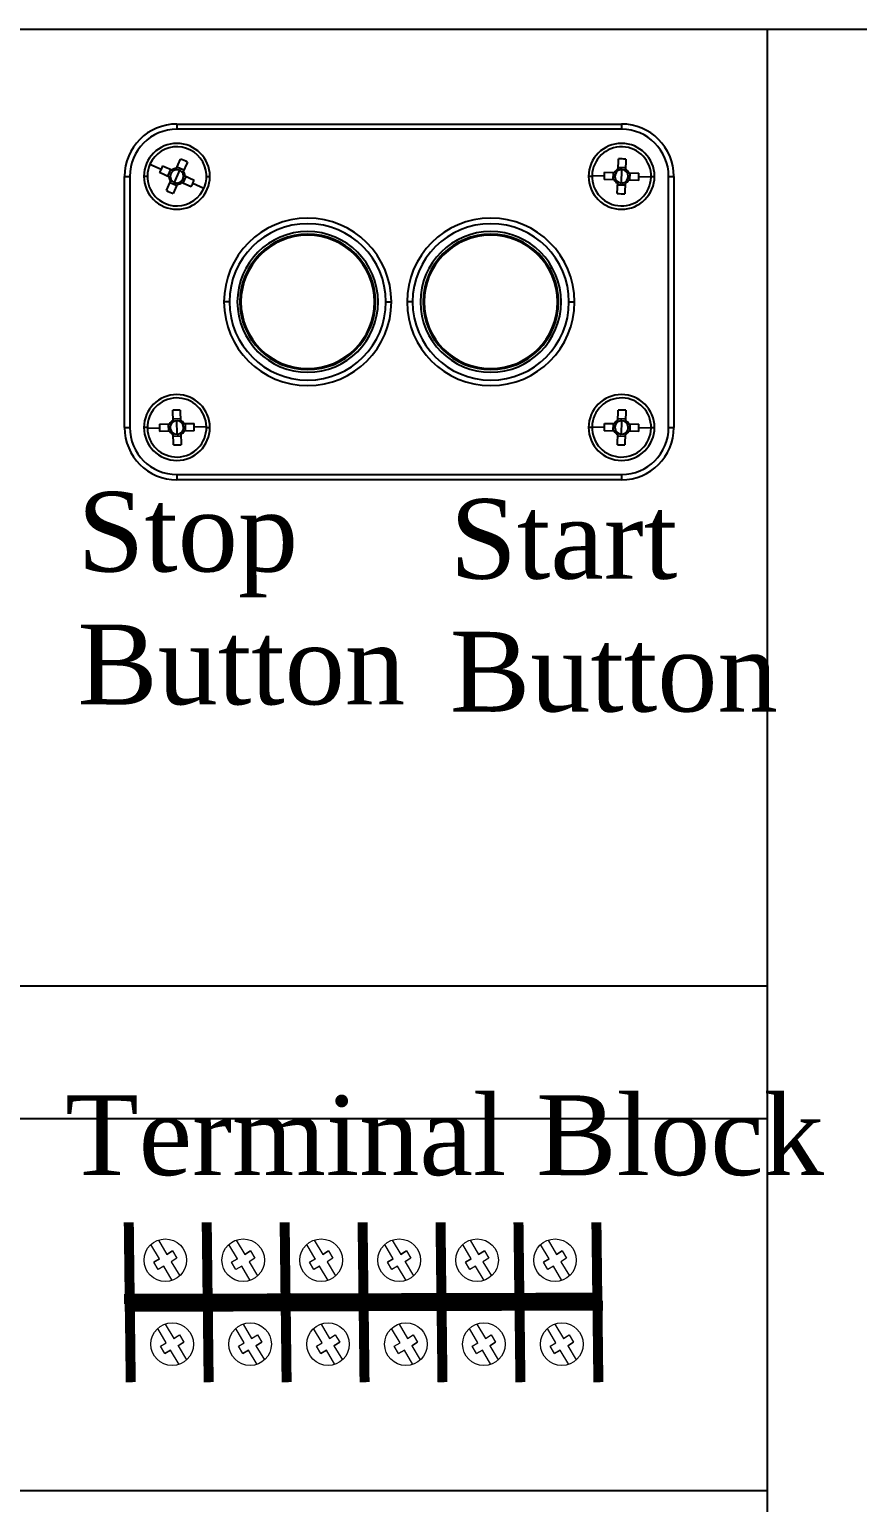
# Model space of a CAD drawing. Header units: centimetres. Extents: x 1 to 9408, y 0 to 2433.
# Drawn here: x 8890.63 to 8906.22, y 2389.32 to 2417.05 of the extents above; entities that cross this region are included whole.
import ezdxf

# ---------------------------------------------------------------- set-up
doc = ezdxf.new("R2010")
doc.units = ezdxf.units.CM
doc.header["$MEASUREMENT"] = 0
doc.layers.add('comment', color=131, linetype='Continuous')
doc.layers.add('NETPHU', color=7, linetype='Continuous', lineweight=0)
doc.styles.add('comment', font='times.ttf', dxfattribs={"height": 1.5})

msp = doc.modelspace()

# ---------------------------------------------------------------- linework, layer by layer
for p, q in [((8904.52307, 2342.05052), (8904.52307, 2417.05052)), ((8869.52307, 2399.05052), (8904.52307, 2399.05052)), ((8869.52307, 2396.55052), (8904.52307, 2396.55052)), ((8869.52307, 2389.55052), (8904.52307, 2389.55052))]:
    msp.add_line(p, q)
at = {"color": 7, "linetype": 'Continuous', "lineweight": 25}
for p, q in [((8893.40821, 2415.27074), (8893.40821, 2415.17227)), ((8893.40821, 2415.27074), (8901.77884, 2415.27074)), ((8901.77884, 2415.27074), (8901.77884, 2415.17227)), ((8901.77884, 2415.17227), (8893.40821, 2415.17227)), ((8892.90091, 2414.51449), (8893.11023, 2414.4202)), ((8893.1398, 2414.48356), (8893.34124, 2414.39282)), ((8893.29053, 2414.41566), (8893.23309, 2414.28816)), ((8893.46, 2414.40094), (8893.35641, 2414.17099)), ((8893.38756, 2414.41036), (8893.47831, 2414.61181)), ((8893.53791, 2414.40364), (8893.41041, 2414.46108)), ((8893.60581, 2414.55437), (8893.51506, 2414.35293)), ((8901.71212, 2414.39297), (8901.7188, 2414.61381)), ((8901.85358, 2414.44434), (8901.7138, 2414.44857)), ((8901.77503, 2414.15992), (8901.78265, 2414.41201)), ((8901.85857, 2414.60959), (8901.8519, 2414.38874)), ((8892.42343, 2414.28596), (8892.52191, 2414.28596)), ((8892.42343, 2409.55902), (8892.42343, 2414.28596)), ((8892.52191, 2414.28596), (8892.52191, 2409.55902)), ((8892.85181, 2414.28596), (8892.7878, 2414.28596)), ((8893.28381, 2414.26532), (8893.08236, 2414.35606)), ((8893.21061, 2414.01755), (8893.30136, 2414.219)), ((8893.27851, 2414.16829), (8893.40601, 2414.11085)), ((8893.42885, 2414.16156), (8893.33811, 2413.96012)), ((8893.67662, 2414.08836), (8893.47517, 2414.17911)), ((8893.52589, 2414.15627), (8893.58332, 2414.28376)), ((8893.53261, 2414.30661), (8893.73405, 2414.21586)), ((8893.91551, 2414.05743), (8893.70619, 2414.15173)), ((8893.96461, 2414.28596), (8894.02862, 2414.28596)), ((8901.22244, 2414.28596), (8901.15843, 2414.28596)), ((8901.22269, 2414.30278), (8901.45217, 2414.29584)), ((8901.67183, 2414.21925), (8901.45099, 2414.22593)), ((8901.45522, 2414.3657), (8901.67606, 2414.35902)), ((8901.62046, 2414.3607), (8901.61623, 2414.22093)), ((8901.6991, 2413.96234), (8901.70578, 2414.18318)), ((8901.7041, 2414.12759), (8901.84387, 2414.12336)), ((8901.84555, 2414.17896), (8901.83888, 2413.95812)), ((8902.10246, 2414.20623), (8901.88162, 2414.2129)), ((8901.88584, 2414.35268), (8902.10669, 2414.346)), ((8901.93722, 2414.21122), (8901.94144, 2414.351)), ((8902.33498, 2414.26915), (8902.1055, 2414.27609)), ((8902.33524, 2414.28596), (8902.39925, 2414.28596)), ((8902.66514, 2409.55902), (8902.66514, 2414.28596)), ((8902.66514, 2414.28596), (8902.76362, 2414.28596)), ((8902.76362, 2414.28596), (8902.76362, 2409.55902)), ((8894.3979, 2411.92249), (8894.29451, 2411.92249)), ((8894.61455, 2411.92249), (8894.59485, 2411.92249)), ((8897.12577, 2411.92249), (8897.14546, 2411.92249)), ((8897.34242, 2411.92249), (8897.44581, 2411.92249)), ((8897.84463, 2411.92249), (8897.74124, 2411.92249)), ((8898.06128, 2411.92249), (8898.04158, 2411.92249)), ((8900.5725, 2411.92249), (8900.59219, 2411.92249)), ((8900.78915, 2411.92249), (8900.89254, 2411.92249)), ((8893.3358, 2409.66226), (8893.33053, 2409.88314)), ((8893.47428, 2409.72121), (8893.33448, 2409.71787)), ((8893.41122, 2409.43295), (8893.4052, 2409.68508)), ((8893.47033, 2409.88648), (8893.4756, 2409.6656)), ((8901.71132, 2409.66552), (8901.71634, 2409.88641)), ((8901.85239, 2409.71796), (8901.71258, 2409.72113)), ((8901.77597, 2409.43295), (8901.7817, 2409.68509)), ((8901.85614, 2409.88323), (8901.85112, 2409.66235)), ((8892.42343, 2409.55902), (8892.52191, 2409.55902)), ((8892.85181, 2409.55902), (8892.7878, 2409.55902)), ((8892.85197, 2409.54574), (8893.08148, 2409.55122)), ((8893.08075, 2409.62114), (8893.30163, 2409.62641)), ((8893.30496, 2409.48662), (8893.08408, 2409.48134)), ((8893.24602, 2409.62509), (8893.24936, 2409.48529)), ((8893.34609, 2409.23156), (8893.34081, 2409.45244)), ((8893.48061, 2409.45578), (8893.48588, 2409.2349)), ((8893.51145, 2409.63142), (8893.73233, 2409.6367)), ((8893.73567, 2409.4969), (8893.51479, 2409.49162)), ((8893.5704, 2409.49295), (8893.56706, 2409.63275)), ((8893.96445, 2409.5723), (8893.73493, 2409.56682)), ((8893.96461, 2409.55902), (8894.02862, 2409.55902)), ((8901.22244, 2409.55902), (8901.15843, 2409.55902)), ((8901.22258, 2409.57165), (8901.45211, 2409.56644)), ((8901.67234, 2409.4915), (8901.45145, 2409.49652)), ((8901.45463, 2409.63632), (8901.67551, 2409.6313)), ((8901.6199, 2409.63257), (8901.61673, 2409.49276)), ((8901.70154, 2409.23481), (8901.70655, 2409.45569)), ((8901.84636, 2409.45252), (8901.84134, 2409.23163)), ((8902.10305, 2409.48172), (8901.88216, 2409.48674)), ((8901.88534, 2409.62654), (8902.10623, 2409.62152)), ((8901.93777, 2409.48547), (8901.94095, 2409.62527)), ((8902.3351, 2409.54638), (8902.10557, 2409.5516)), ((8902.33524, 2409.55902), (8902.39925, 2409.55902)), ((8902.66514, 2409.55902), (8902.76362, 2409.55902)), ((8893.34214, 2409.39683), (8893.48194, 2409.40017)), ((8901.70529, 2409.40008), (8901.84509, 2409.39691)), ((8893.40821, 2408.67272), (8901.77884, 2408.67272)), ((8893.40821, 2408.67272), (8893.40821, 2408.57424)), ((8901.77884, 2408.67272), (8901.77884, 2408.57424)), ((8901.77884, 2408.57424), (8893.40821, 2408.57424))]:
    msp.add_line(p, q, dxfattribs=at)
msp.add_lwpolyline([(8916.02307, 2417.05052), (8869.52307, 2417.05052), (8869.52307, 2342.05052), (8930.52307, 2342.05052), (8930.52307, 2417.05052), (8924.52307, 2417.05052)])
for centre, radius, start, end in [((8893.40821, 2414.28596), 0.98478, 90, 180), ((8901.77884, 2414.28596), 0.98478, 0, 90), ((8893.40821, 2414.28596), 0.8863, 90, 180), ((8901.77884, 2414.28596), 0.8863, 0, 90), ((8893.40821, 2414.28596), 0.62041, 0, 180), ((8893.40821, 2414.28596), 0.5564, 245.749412, 155.749412), ((8901.77884, 2414.28596), 0.62041, 0, 180), ((8901.77884, 2414.28596), 0.5564, 268.268105, 178.268105), ((8893.40821, 2414.28596), 0.5564, 155.749412, 245.749412), ((8895.5008, 2413.34327), 2.62194, 155.74898, 157.277069), ((8895.50081, 2413.34331), 2.62194, 154.221755, 155.749844), ((8893.40821, 2414.28596), 0.1261, 279.423692, 245.749412), ((8893.40821, 2414.28596), 0.15193, 93.149326, 128.349498), ((8892.46505, 2412.1923), 2.62311, 64.222005, 67.276819), ((8901.77884, 2414.28596), 0.15193, 115.668019, 150.868191), ((8901.77884, 2414.28596), 0.1261, 301.942385, 268.268105), ((8901.70944, 2411.99072), 2.62311, 86.740698, 89.795512), ((8901.77884, 2414.28596), 0.15193, 25.668019, 60.868191), ((8893.40821, 2414.28596), 0.62041, 180, 0), ((8893.40821, 2414.28596), 0.15193, 183.149326, 218.349498), ((8893.40821, 2414.28596), 0.1261, 245.749412, 279.423692), ((8893.40821, 2414.28596), 0.15193, 273.149326, 308.349498), ((8893.40821, 2414.28596), 0.15193, 3.149326, 38.349498), ((8891.3156, 2415.22862), 2.62194, 334.221755, 335.749844), ((8891.31562, 2415.22865), 2.62194, 335.74898, 337.277069), ((8901.77884, 2414.28596), 0.62041, 180, 0), ((8901.77884, 2414.28596), 0.5564, 178.268105, 268.268105), ((8904.07291, 2414.21658), 2.62194, 178.267673, 179.795762), ((8904.07292, 2414.21662), 2.62194, 176.740448, 178.268537), ((8901.77884, 2414.28596), 0.15193, 205.668019, 240.868191), ((8901.77884, 2414.28596), 0.1261, 268.268105, 301.942385), ((8901.77884, 2414.28596), 0.15193, 295.668019, 330.868191), ((8899.48476, 2414.35531), 2.62194, 356.740448, 358.268537), ((8899.48476, 2414.35535), 2.62194, 358.267673, 359.795762), ((8894.35136, 2416.37963), 2.62311, 244.222005, 247.276819), ((8901.84824, 2416.58121), 2.62311, 266.740698, 269.795512), ((8895.87016, 2411.92249), 1.57565, 0, 180), ((8895.87016, 2411.92249), 1.47226, 0, 180), ((8899.31689, 2411.92249), 1.57565, 0, 180), ((8899.31689, 2411.92249), 1.47226, 0, 180), ((8895.87016, 2411.92249), 1.32454, 0, 180), ((8895.87016, 2411.92249), 1.2753, 0, 180), ((8895.87016, 2411.92249), 1.25561, 0, 180), ((8899.31689, 2411.92249), 1.32454, 0, 180), ((8899.31689, 2411.92249), 1.2753, 0, 180), ((8899.31689, 2411.92249), 1.25561, 0, 180), ((8895.87016, 2411.92249), 1.57565, 180, 0), ((8895.87016, 2411.92249), 1.47226, 180, 0), ((8895.87016, 2411.92249), 1.32454, 180, 0), ((8895.87016, 2411.92249), 1.2753, 180, 0), ((8895.87016, 2411.92249), 1.25561, 180, 0), ((8899.31689, 2411.92249), 1.57565, 180, 0), ((8899.31689, 2411.92249), 1.47226, 180, 0), ((8899.31689, 2411.92249), 1.32454, 180, 0), ((8899.31689, 2411.92249), 1.2753, 180, 0), ((8899.31689, 2411.92249), 1.25561, 180, 0), ((8893.40821, 2409.55902), 0.62041, 0, 180), ((8893.40821, 2409.55902), 0.5564, 271.367557, 181.367557), ((8901.77884, 2409.55902), 0.62041, 0, 180), ((8901.77884, 2409.55902), 0.5564, 268.698792, 178.698792), ((8893.40821, 2409.55902), 0.15193, 118.767471, 153.967643), ((8893.40821, 2409.55902), 0.1261, 305.041837, 271.367557), ((8893.46301, 2407.26338), 2.62311, 89.84015, 92.894964), ((8893.40821, 2409.55902), 0.15193, 28.767471, 63.967643), ((8901.77884, 2409.55902), 0.15193, 116.098706, 151.298878), ((8901.77884, 2409.55902), 0.1261, 122.373072, 88.698792), ((8901.77884, 2409.55902), 0.1261, 88.698792, 122.373072), ((8901.72669, 2407.26332), 2.62311, 87.171385, 90.226199), ((8901.77884, 2409.55902), 0.15193, 26.098706, 61.298878), ((8893.40821, 2409.55902), 0.98478, 180, 270), ((8893.40821, 2409.55902), 0.8863, 180, 270), ((8893.40821, 2409.55902), 0.62041, 180, 0), ((8893.40821, 2409.55902), 0.5564, 181.367557, 271.367557), ((8895.70268, 2409.61382), 2.62194, 179.8399, 181.367989), ((8895.70268, 2409.61378), 2.62194, 181.367125, 182.895214), ((8893.40821, 2409.55902), 0.15193, 208.767471, 243.967643), ((8893.40821, 2409.55902), 0.1261, 271.367557, 305.041837), ((8893.40821, 2409.55902), 0.15193, 298.767471, 333.967643), ((8891.11374, 2409.50426), 2.62194, 1.367125, 2.895214), ((8891.11374, 2409.50422), 2.62194, 359.8399, 1.367989), ((8901.77884, 2409.55902), 0.62041, 180, 0), ((8901.77884, 2409.55902), 0.5564, 178.698792, 268.698792), ((8904.07337, 2409.50688), 2.62194, 178.69836, 180.226449), ((8904.07337, 2409.50692), 2.62194, 177.171135, 178.699224), ((8901.77884, 2409.55902), 0.15193, 206.098706, 241.298878), ((8901.77884, 2409.55902), 0.8863, 270, 0), ((8901.77884, 2409.55902), 0.98478, 270, 0), ((8901.77884, 2409.55902), 0.15193, 296.098706, 331.298878), ((8899.4843, 2409.61112), 2.62194, 357.171135, 358.699224), ((8899.4843, 2409.61116), 2.62194, 358.69836, 0.226449), ((8893.3534, 2411.85466), 2.62311, 269.84015, 272.894964), ((8901.83098, 2411.85472), 2.62311, 267.171385, 270.226199)]:
    msp.add_arc(centre, radius, start, end, dxfattribs=at)
at = {"layer": 'NETPHU'}
for p, q in [((8893.08026, 2393.91319), (8892.97089, 2393.8483)), ((8893.32764, 2394.05999), (8893.21828, 2393.9951)), ((8893.40954, 2393.92197), (8893.30018, 2393.85708)), ((8894.54742, 2393.91319), (8894.43806, 2393.8483)), ((8894.7948, 2394.05999), (8894.68544, 2393.9951)), ((8894.87671, 2393.92197), (8894.76734, 2393.85708)), ((8896.01458, 2393.91319), (8895.90522, 2393.8483)), ((8896.26196, 2394.05999), (8896.1526, 2393.9951)), ((8896.34387, 2393.92197), (8896.2345, 2393.85708)), ((8897.48174, 2393.91319), (8897.37238, 2393.8483)), ((8897.72913, 2394.05999), (8897.61976, 2393.9951)), ((8897.81103, 2393.92197), (8897.70166, 2393.85708)), ((8898.9489, 2393.91319), (8898.83954, 2393.8483)), ((8899.19629, 2394.05999), (8899.08692, 2393.9951)), ((8899.27819, 2393.92197), (8899.16883, 2393.85708)), ((8900.41607, 2393.91319), (8900.3067, 2393.8483)), ((8900.66345, 2394.05999), (8900.55409, 2393.9951)), ((8900.74535, 2393.92197), (8900.63599, 2393.85708)), ((8893.16216, 2393.77517), (8893.0528, 2393.71028)), ((8894.62932, 2393.77517), (8894.51996, 2393.71028)), ((8896.09648, 2393.77517), (8895.98712, 2393.71028)), ((8897.56364, 2393.77517), (8897.45428, 2393.71028)), ((8899.03081, 2393.77517), (8898.92144, 2393.71028)), ((8900.49797, 2393.77517), (8900.3886, 2393.71028)), ((8893.09928, 2392.26749), (8893.20865, 2392.33239)), ((8893.34667, 2392.41429), (8893.45603, 2392.47919)), ((8893.42857, 2392.27627), (8893.53793, 2392.34117)), ((8894.56644, 2392.26749), (8894.67581, 2392.33239)), ((8894.81383, 2392.41429), (8894.92319, 2392.47919)), ((8894.89573, 2392.27627), (8895.00509, 2392.34117)), ((8896.03361, 2392.26749), (8896.14297, 2392.33239)), ((8896.28099, 2392.41429), (8896.39035, 2392.47919)), ((8896.36289, 2392.27627), (8896.47225, 2392.34117)), ((8897.50077, 2392.26749), (8897.61013, 2392.33239)), ((8897.74815, 2392.41429), (8897.85751, 2392.47919)), ((8897.83005, 2392.27627), (8897.93942, 2392.34117)), ((8898.96793, 2392.26749), (8899.07729, 2392.33239)), ((8899.21531, 2392.41429), (8899.32467, 2392.47919)), ((8899.29721, 2392.27627), (8899.40658, 2392.34117)), ((8900.43509, 2392.26749), (8900.54445, 2392.33239)), ((8900.68247, 2392.41429), (8900.79184, 2392.47919)), ((8900.76438, 2392.27627), (8900.87374, 2392.34117)), ((8893.18118, 2392.12947), (8893.29055, 2392.19437)), ((8894.64835, 2392.12947), (8894.75771, 2392.19437)), ((8896.11551, 2392.12947), (8896.22487, 2392.19437)), ((8897.58267, 2392.12947), (8897.69203, 2392.19437)), ((8899.04983, 2392.12947), (8899.15919, 2392.19437)), ((8900.51699, 2392.12947), (8900.62636, 2392.19437))]:
    msp.add_line(p, q, dxfattribs=at)
at = {"layer": 'NETPHU', "const_width": 0.18808}
for points in [[(8892.51957, 2393.15813), (8892.50232, 2394.59995)], [(8893.98673, 2393.15813), (8893.96948, 2394.59995)], [(8895.45389, 2393.15813), (8895.43665, 2394.59995)], [(8896.92106, 2393.15813), (8896.90381, 2394.59995)], [(8898.38822, 2393.15813), (8898.37097, 2394.59995)], [(8899.85538, 2393.15813), (8899.83813, 2394.59995)], [(8901.32254, 2393.15813), (8901.30529, 2394.59995)], [(8901.41748, 2393.18045), (8892.41521, 2393.15811)], [(8892.42715, 2393.00901), (8901.42942, 2393.03135)], [(8892.52209, 2393.03133), (8892.53934, 2391.58952)], [(8893.98925, 2393.03133), (8894.0065, 2391.58952)], [(8895.45642, 2393.03133), (8895.47367, 2391.58952)], [(8896.92358, 2393.03133), (8896.94083, 2391.58952)], [(8898.39074, 2393.03133), (8898.40799, 2391.58952)], [(8899.8579, 2393.03133), (8899.87515, 2391.58952)], [(8901.32506, 2393.03133), (8901.34231, 2391.58952)]]:
    msp.add_lwpolyline(points, dxfattribs=at)
at = {"layer": 'NETPHU'}
for points in [[(8893.07923, 2393.91258), (8892.91969, 2394.18144)], [(8893.05976, 2394.26456), (8893.21931, 2393.99571)], [(8894.54639, 2393.91258), (8894.38685, 2394.18144)], [(8894.52692, 2394.26456), (8894.68647, 2393.99571)], [(8896.01355, 2393.91258), (8895.85401, 2394.18144)], [(8895.99409, 2394.26456), (8896.15363, 2393.99571)], [(8897.48071, 2393.91258), (8897.32117, 2394.18144)], [(8897.46125, 2394.26456), (8897.62079, 2393.99571)], [(8898.94788, 2393.91258), (8898.78833, 2394.18144)], [(8898.92841, 2394.26456), (8899.08795, 2393.99571)], [(8900.41504, 2393.91258), (8900.25549, 2394.18144)], [(8900.39557, 2394.26456), (8900.55511, 2393.99571)], [(8893.16113, 2393.77456), (8893.0528, 2393.71028), (8892.97089, 2393.8483), (8893.07923, 2393.91258)], [(8893.21931, 2393.99571), (8893.32764, 2394.05999), (8893.40954, 2393.92197), (8893.30121, 2393.85769)], [(8894.62829, 2393.77456), (8894.51996, 2393.71028), (8894.43806, 2393.8483), (8894.54639, 2393.91258)], [(8894.68647, 2393.99571), (8894.7948, 2394.05999), (8894.87671, 2393.92197), (8894.76837, 2393.85769)], [(8896.09546, 2393.77456), (8895.98712, 2393.71028), (8895.90522, 2393.8483), (8896.01355, 2393.91258)], [(8896.15363, 2393.99571), (8896.26196, 2394.05999), (8896.34387, 2393.92197), (8896.23553, 2393.85769)], [(8897.56262, 2393.77456), (8897.45428, 2393.71028), (8897.37238, 2393.8483), (8897.48071, 2393.91258)], [(8897.62079, 2393.99571), (8897.72913, 2394.05999), (8897.81103, 2393.92197), (8897.70269, 2393.85769)], [(8899.02978, 2393.77456), (8898.92144, 2393.71028), (8898.83954, 2393.8483), (8898.94788, 2393.91258)], [(8899.08795, 2393.99571), (8899.19629, 2394.05999), (8899.27819, 2393.92197), (8899.16985, 2393.85769)], [(8900.49694, 2393.77456), (8900.3886, 2393.71028), (8900.3067, 2393.8483), (8900.41504, 2393.91258)], [(8900.55511, 2393.99571), (8900.66345, 2394.05999), (8900.74535, 2393.92197), (8900.63702, 2393.85769)], [(8893.32068, 2393.50571), (8893.16113, 2393.77456)], [(8893.30121, 2393.85769), (8893.46075, 2393.58883)], [(8894.78784, 2393.50571), (8894.62829, 2393.77456)], [(8894.76837, 2393.85769), (8894.92791, 2393.58883)], [(8896.255, 2393.50571), (8896.09546, 2393.77456)], [(8896.23553, 2393.85769), (8896.39508, 2393.58883)], [(8897.72216, 2393.50571), (8897.56262, 2393.77456)], [(8897.70269, 2393.85769), (8897.86224, 2393.58883)], [(8899.18932, 2393.50571), (8899.02978, 2393.77456)], [(8899.16985, 2393.85769), (8899.3294, 2393.58883)], [(8900.65648, 2393.50571), (8900.49694, 2393.77456)], [(8900.63702, 2393.85769), (8900.79656, 2393.58883)], [(8893.20762, 2392.33178), (8893.04807, 2392.60063)], [(8893.18815, 2392.68376), (8893.34769, 2392.4149)], [(8894.67478, 2392.33178), (8894.51524, 2392.60063)], [(8894.65531, 2392.68376), (8894.81486, 2392.4149)], [(8896.14194, 2392.33178), (8895.9824, 2392.60063)], [(8896.12247, 2392.68376), (8896.28202, 2392.4149)], [(8897.6091, 2392.33178), (8897.44956, 2392.60063)], [(8897.58964, 2392.68376), (8897.74918, 2392.4149)], [(8899.07626, 2392.33178), (8898.91672, 2392.60063)], [(8899.0568, 2392.68376), (8899.21634, 2392.4149)], [(8900.54342, 2392.33178), (8900.38388, 2392.60063)], [(8900.52396, 2392.68376), (8900.6835, 2392.4149)], [(8893.28952, 2392.19375), (8893.18118, 2392.12947), (8893.09928, 2392.26749), (8893.20762, 2392.33178)], [(8893.34769, 2392.4149), (8893.45603, 2392.47919), (8893.53793, 2392.34117), (8893.4296, 2392.27688)], [(8893.4296, 2392.27688), (8893.58914, 2392.00802)], [(8894.75668, 2392.19375), (8894.64835, 2392.12947), (8894.56644, 2392.26749), (8894.67478, 2392.33178)], [(8894.81486, 2392.4149), (8894.92319, 2392.47919), (8895.00509, 2392.34117), (8894.89676, 2392.27688)], [(8894.89676, 2392.27688), (8895.0563, 2392.00802)], [(8896.22384, 2392.19375), (8896.11551, 2392.12947), (8896.03361, 2392.26749), (8896.14194, 2392.33178)], [(8896.28202, 2392.4149), (8896.39035, 2392.47919), (8896.47225, 2392.34117), (8896.36392, 2392.27688)], [(8896.36392, 2392.27688), (8896.52346, 2392.00802)], [(8897.691, 2392.19375), (8897.58267, 2392.12947), (8897.50077, 2392.26749), (8897.6091, 2392.33178)], [(8897.74918, 2392.4149), (8897.85751, 2392.47919), (8897.93942, 2392.34117), (8897.83108, 2392.27688)], [(8897.83108, 2392.27688), (8897.99062, 2392.00802)], [(8899.15817, 2392.19375), (8899.04983, 2392.12947), (8898.96793, 2392.26749), (8899.07626, 2392.33178)], [(8899.21634, 2392.4149), (8899.32467, 2392.47919), (8899.40658, 2392.34117), (8899.29824, 2392.27688)], [(8899.29824, 2392.27688), (8899.45779, 2392.00802)], [(8900.62533, 2392.19375), (8900.51699, 2392.12947), (8900.43509, 2392.26749), (8900.54342, 2392.33178)], [(8900.6835, 2392.4149), (8900.79184, 2392.47919), (8900.87374, 2392.34117), (8900.7654, 2392.27688)], [(8900.7654, 2392.27688), (8900.92495, 2392.00802)], [(8893.44906, 2391.9249), (8893.28952, 2392.19375)], [(8894.91622, 2391.9249), (8894.75668, 2392.19375)], [(8896.38339, 2391.9249), (8896.22384, 2392.19375)], [(8897.85055, 2391.9249), (8897.691, 2392.19375)], [(8899.31771, 2391.9249), (8899.15817, 2392.19375)], [(8900.78487, 2391.9249), (8900.62533, 2392.19375)]]:
    msp.add_lwpolyline(points, dxfattribs=at)
for centre in [(8893.19022, 2393.88514), (8894.65738, 2393.88514), (8896.12454, 2393.88514), (8897.5917, 2393.88514), (8899.05887, 2393.88514), (8900.52603, 2393.88514), (8893.31861, 2392.30433), (8894.78577, 2392.30433), (8896.25293, 2392.30433), (8897.72009, 2392.30433), (8899.18725, 2392.30433), (8900.65441, 2392.30433)]:
    msp.add_circle(centre, 0.40123, dxfattribs=at)

# ---------------------------------------------------------------- texts
at = {"layer": 'comment', "char_height": 1.5, "attachment_point": 1, "style": 'comment'}
for s, width, insert in [('Stop\\PButton', 3.1026734, (8891.53554, 2408.34824)), ('Start\\PButton', 3.1026734, (8898.54868, 2408.2134)), ('Terminal Block', 15.9959605, (8891.3047, 2396.98765))]:
    msp.add_mtext_dynamic_manual_height_columns(s, width=width, gutter_width=3, heights=[0], dxfattribs=dict(at, insert=insert))

doc.saveas('drawing.dxf')
